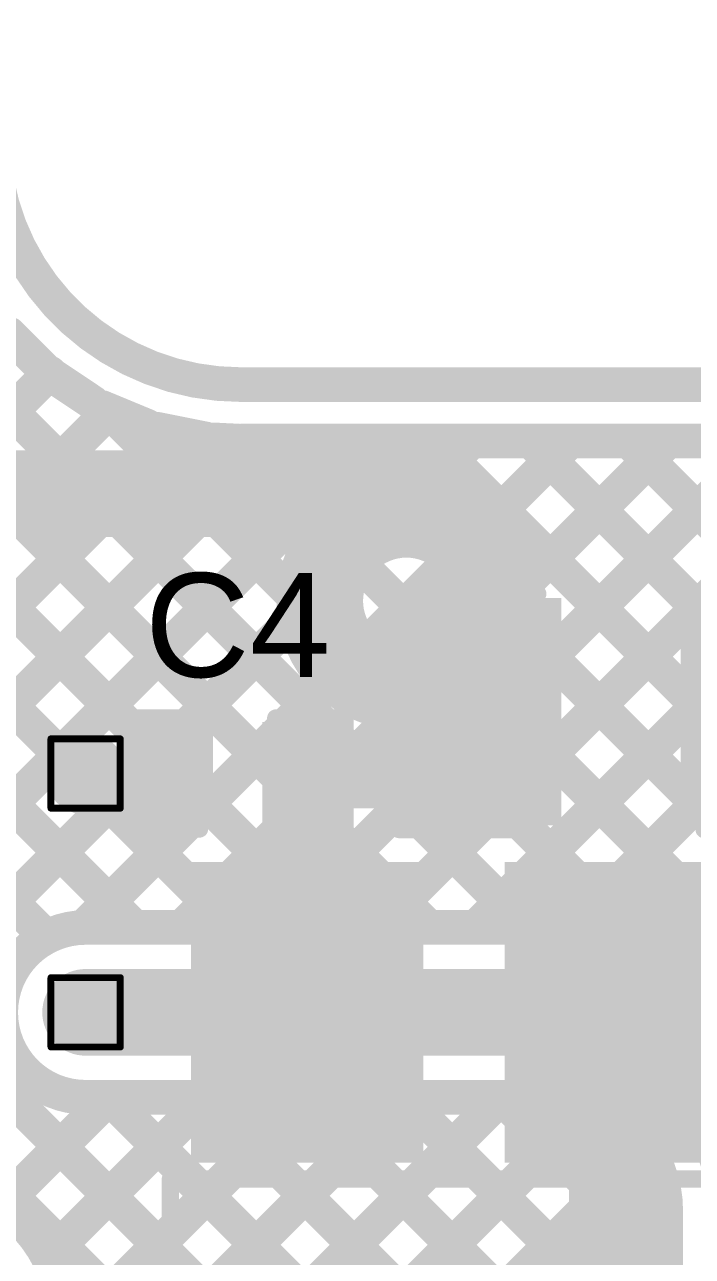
# Model space of a CAD drawing. Header units: inches. Extents: x 3 to 457, y -41 to 239.
# Drawn here: x 121.75 to 126.65, y 155.14 to 164.16 of the extents above; entities that cross this region are included whole.
import ezdxf

# ---------------------------------------------------------------- set-up
doc = ezdxf.new("R2010")
doc.units = ezdxf.units.IN
for name, color, linetype in [('Board Outline', 216, 'Continuous'), ('Bottom Layer', 5, 'Continuous'), ('Drill Drawing', 1, 'Continuous'), ('Fabrication', 76, 'Continuous'), ('Top Layer', 1, 'Continuous'), ('Top Overlay', 2, 'Continuous'), ('Top Paste', 8, 'Continuous'), ('Top Solder', 216, 'Continuous'), ('Via Holes', 16, 'Continuous')]:
    doc.layers.add(name, color=color, linetype=linetype)
doc.styles.add('Arial', font='', dxfattribs={"height": 0.2})
doc.styles.get('Arial').set_extended_font_data('Arial')

# ---------------------------------------------------------------- blocks, each defined once
blk = doc.blocks.new('SOT__223_114')
at = {"layer": 'Top Layer'}
for points in [[(-1.9, 4.05), (1.9, 4.05), (1.9, 2.05), (-1.9, 2.05)], [(-3.05, -2.05), (-1.55, -2.05), (-1.55, -4.05), (-3.05, -4.05)], [(-0.75, -2.05), (0.75, -2.05), (0.75, -4.05), (-0.75, -4.05)], [(1.55, -2.05), (3.05, -2.05), (3.05, -4.05), (1.55, -4.05)]]:
    blk.add_hatch(color=1, dxfattribs=at).paths.add_polyline_path(points)
at = {"layer": 'Top Paste'}
for points in [[(-1.9, 4.05), (1.9, 4.05), (1.9, 2.05), (-1.9, 2.05)], [(-3.05, -2.05), (-1.55, -2.05), (-1.55, -4.05), (-3.05, -4.05)], [(-0.75, -2.05), (0.75, -2.05), (0.75, -4.05), (-0.75, -4.05)], [(1.55, -2.05), (3.05, -2.05), (3.05, -4.05), (1.55, -4.05)]]:
    blk.add_hatch(color=8, dxfattribs=at).paths.add_polyline_path(points)
at = {"layer": 'Top Solder'}
for points in [[(-2.0016, 4.1516), (2.0016, 4.1516), (2.0016, 1.9484), (-2.0016, 1.9484)], [(-3.1516, -1.9484), (-1.4484, -1.9484), (-1.4484, -4.1516), (-3.1516, -4.1516)], [(-0.8516, -1.9484), (0.8516, -1.9484), (0.8516, -4.1516), (-0.8516, -4.1516)], [(1.4484, -1.9484), (3.1516, -1.9484), (3.1516, -4.1516), (1.4484, -4.1516)]]:
    blk.add_hatch(color=216, dxfattribs=at).paths.add_polyline_path(points)
at = {"layer": 'Top Overlay'}
for points in [[(3.302, 1.8034, 0.127, 0.127, 0), (-3.302, 1.8034, 0.127, 0.127, 0)], [(-3.302, 1.8034, 0.127, 0.127, 0), (-3.302, -1.8288, 0.127, 0.127, 0)], [(3.302, 1.8034, 0.127, 0.127, 0), (3.302, -1.8288, 0.127, 0.127, 0)], [(3.302, -1.8288, 0.127, 0.127, 0), (-3.302, -1.8288, 0.127, 0.127, 0)], [(-3.2258, -3.0734, 0.2, 0.2, 0), (-3.3528, -2.9464, 0.2, 0.2, 0)], [(-3.3528, -2.9464, 0.2, 0.2, 0), (-3.3528, -3.2004, 0.2, 0.2, 0)], [(-3.2258, -3.0734, 0.2, 0.2, 0), (-3.3528, -3.2004, 0.2, 0.2, 0)]]:
    blk.add_lwpolyline(points, format="xyseb", dxfattribs=at)
for points in [[(-3.3338, 1.8034, 0.0635, 0.0635, 1), (-3.2702, 1.8034, 0.0635, 0.0635, 1)], [(-3.3338, 1.8034, 0.0635, 0.0635, 1), (-3.2702, 1.8034, 0.0635, 0.0635, 1)], [(3.2702, 1.8034, 0.0635, 0.0635, 1), (3.3338, 1.8034, 0.0635, 0.0635, 1)], [(3.2702, 1.8034, 0.0635, 0.0635, 1), (3.3338, 1.8034, 0.0635, 0.0635, 1)], [(-3.3338, -1.8288, 0.0635, 0.0635, 1), (-3.2702, -1.8288, 0.0635, 0.0635, 1)], [(-3.3338, -1.8288, 0.0635, 0.0635, 1), (-3.2702, -1.8288, 0.0635, 0.0635, 1)], [(3.2702, -1.8288, 0.0635, 0.0635, 1), (3.3338, -1.8288, 0.0635, 0.0635, 1)], [(3.2702, -1.8288, 0.0635, 0.0635, 1), (3.3338, -1.8288, 0.0635, 0.0635, 1)], [(-3.4028, -2.9464, 0.1, 0.1, 1), (-3.3028, -2.9464, 0.1, 0.1, 1)], [(-3.4028, -2.9464, 0.1, 0.1, 1), (-3.3028, -2.9464, 0.1, 0.1, 1)], [(-3.2758, -3.0734, 0.1, 0.1, 1), (-3.1758, -3.0734, 0.1, 0.1, 1)], [(-3.2758, -3.0734, 0.1, 0.1, 1), (-3.1758, -3.0734, 0.1, 0.1, 1)], [(-3.4028, -3.2004, 0.1, 0.1, 1), (-3.3028, -3.2004, 0.1, 0.1, 1)], [(-3.4028, -3.2004, 0.1, 0.1, 1), (-3.3028, -3.2004, 0.1, 0.1, 1)]]:
    blk.add_lwpolyline(points, format="xyseb", close=True, dxfattribs=at)
blk = doc.blocks.new('____0402_300')
at = {"layer": 'Top Layer'}
for points in [[(-0.6985, -0.3175), (-0.6985, 0.3175), (-0.2413, 0.3175), (-0.2413, -0.3175)], [(0.2413, -0.3175), (0.2413, 0.3175), (0.6985, 0.3175), (0.6985, -0.3175)]]:
    blk.add_hatch(color=1, dxfattribs=at).paths.add_polyline_path(points)
at = {"layer": 'Top Paste'}
for points in [[(-0.6985, -0.3175), (-0.6985, 0.3175), (-0.2413, 0.3175), (-0.2413, -0.3175)], [(0.2413, -0.3175), (0.2413, 0.3175), (0.6985, 0.3175), (0.6985, -0.3175)]]:
    blk.add_hatch(color=8, dxfattribs=at).paths.add_polyline_path(points)
at = {"layer": 'Top Solder'}
for points in [[(-0.7585, -0.3775), (-0.7585, 0.3775), (-0.1813, 0.3775), (-0.1813, -0.3775)], [(0.1813, -0.3775), (0.1813, 0.3775), (0.7585, 0.3775), (0.7585, -0.3775)]]:
    blk.add_hatch(color=216, dxfattribs=at).paths.add_polyline_path(points)
at = {"layer": 'Top Overlay'}
for points in [[(-0.7874, -0.4064, 0.127, 0.127, 0), (-0.7874, 0.4064, 0.127, 0.127, 0)], [(-0.7874, 0.4064, 0.127, 0.127, 0), (-0.2794, 0.4064, 0.127, 0.127, 0)], [(0.2794, 0.4064, 0.127, 0.127, 0), (0.7874, 0.4064, 0.127, 0.127, 0)], [(0.7874, -0.4064, 0.127, 0.127, 0), (0.7874, 0.4064, 0.127, 0.127, 0)], [(-0.7874, -0.4064, 0.127, 0.127, 0), (-0.2794, -0.4064, 0.127, 0.127, 0)], [(0.2794, -0.4064, 0.127, 0.127, 0), (0.7874, -0.4064, 0.127, 0.127, 0)]]:
    blk.add_lwpolyline(points, format="xyseb", dxfattribs=at)
for points in [[(-0.8191, 0.4064, 0.0635, 0.0635, 1), (-0.7556, 0.4064, 0.0635, 0.0635, 1)], [(-0.8191, 0.4064, 0.0635, 0.0635, 1), (-0.7556, 0.4064, 0.0635, 0.0635, 1)], [(-0.3111, 0.4064, 0.0635, 0.0635, 1), (-0.2477, 0.4064, 0.0635, 0.0635, 1)], [(0.2477, 0.4064, 0.0635, 0.0635, 1), (0.3111, 0.4064, 0.0635, 0.0635, 1)], [(0.7556, 0.4064, 0.0635, 0.0635, 1), (0.8191, 0.4064, 0.0635, 0.0635, 1)], [(0.7556, 0.4064, 0.0635, 0.0635, 1), (0.8191, 0.4064, 0.0635, 0.0635, 1)], [(-0.8191, -0.4064, 0.0635, 0.0635, 1), (-0.7556, -0.4064, 0.0635, 0.0635, 1)], [(-0.8191, -0.4064, 0.0635, 0.0635, 1), (-0.7556, -0.4064, 0.0635, 0.0635, 1)], [(-0.3111, -0.4064, 0.0635, 0.0635, 1), (-0.2477, -0.4064, 0.0635, 0.0635, 1)], [(0.2477, -0.4064, 0.0635, 0.0635, 1), (0.3111, -0.4064, 0.0635, 0.0635, 1)], [(0.7556, -0.4064, 0.0635, 0.0635, 1), (0.8191, -0.4064, 0.0635, 0.0635, 1)], [(0.7556, -0.4064, 0.0635, 0.0635, 1), (0.8191, -0.4064, 0.0635, 0.0635, 1)]]:
    blk.add_lwpolyline(points, format="xyseb", close=True, dxfattribs=at)
blk = doc.blocks.new('C___0805_301')
at = {"layer": 'Top Layer'}
for points in [[(-1.524, 0.762), (-0.508, 0.762), (-0.508, -0.762), (-1.524, -0.762)], [(0.508, 0.762), (1.524, 0.762), (1.524, -0.762), (0.508, -0.762)]]:
    blk.add_hatch(color=1, dxfattribs=at).paths.add_polyline_path(points)
at = {"layer": 'Top Paste'}
for points in [[(-1.524, 0.762), (-0.508, 0.762), (-0.508, -0.762), (-1.524, -0.762)], [(0.508, 0.762), (1.524, 0.762), (1.524, -0.762), (0.508, -0.762)]]:
    blk.add_hatch(color=8, dxfattribs=at).paths.add_polyline_path(points)
at = {"layer": 'Top Solder'}
for points in [[(-1.594, 0.832), (-0.438, 0.832), (-0.438, -0.832), (-1.594, -0.832)], [(0.438, 0.832), (1.594, 0.832), (1.594, -0.832), (0.438, -0.832)]]:
    blk.add_hatch(color=216, dxfattribs=at).paths.add_polyline_path(points)
at = {"layer": 'Top Overlay'}
for points in [[(-1.6256, -0.8636, 0.127, 0.127, 0), (-1.6256, 0.8636, 0.127, 0.127, 0)], [(-1.6256, 0.8636, 0.127, 0.127, 0), (-0.6096, 0.8636, 0.127, 0.127, 0)], [(0.6096, 0.8636, 0.127, 0.127, 0), (1.6256, 0.8636, 0.127, 0.127, 0)], [(1.6256, -0.8636, 0.127, 0.127, 0), (1.6256, 0.8636, 0.127, 0.127, 0)], [(-1.6256, -0.8636, 0.127, 0.127, 0), (-0.6096, -0.8636, 0.127, 0.127, 0)], [(0.6096, -0.8636, 0.127, 0.127, 0), (1.6256, -0.8636, 0.127, 0.127, 0)]]:
    blk.add_lwpolyline(points, format="xyseb", dxfattribs=at)
for points in [[(-1.6574, 0.8636, 0.0635, 0.0635, 1), (-1.5938, 0.8636, 0.0635, 0.0635, 1)], [(-1.6574, 0.8636, 0.0635, 0.0635, 1), (-1.5938, 0.8636, 0.0635, 0.0635, 1)], [(-0.6413, 0.8636, 0.0635, 0.0635, 1), (-0.5778, 0.8636, 0.0635, 0.0635, 1)], [(0.5778, 0.8636, 0.0635, 0.0635, 1), (0.6413, 0.8636, 0.0635, 0.0635, 1)], [(1.5938, 0.8636, 0.0635, 0.0635, 1), (1.6574, 0.8636, 0.0635, 0.0635, 1)], [(1.5938, 0.8636, 0.0635, 0.0635, 1), (1.6574, 0.8636, 0.0635, 0.0635, 1)], [(-1.6574, -0.8636, 0.0635, 0.0635, 1), (-1.5938, -0.8636, 0.0635, 0.0635, 1)], [(-1.6574, -0.8636, 0.0635, 0.0635, 1), (-1.5938, -0.8636, 0.0635, 0.0635, 1)], [(-0.6413, -0.8636, 0.0635, 0.0635, 1), (-0.5778, -0.8636, 0.0635, 0.0635, 1)], [(0.5778, -0.8636, 0.0635, 0.0635, 1), (0.6413, -0.8636, 0.0635, 0.0635, 1)], [(1.5938, -0.8636, 0.0635, 0.0635, 1), (1.6574, -0.8636, 0.0635, 0.0635, 1)], [(1.5938, -0.8636, 0.0635, 0.0635, 1), (1.6574, -0.8636, 0.0635, 0.0635, 1)]]:
    blk.add_lwpolyline(points, format="xyseb", close=True, dxfattribs=at)

msp = doc.modelspace()

# ---------------------------------------------------------------- hatches: boundary and pattern name
at = {"layer": 'Bottom Layer'}
h = msp.add_hatch(color=5, dxfattribs=at)
edge = h.paths.add_edge_path()
edge.add_arc((122.1994, 158.6751), 0.3, 0, 360)
h = msp.add_hatch(color=5, dxfattribs=at)
edge = h.paths.add_edge_path()
edge.add_arc((122.1994, 156.9249), 0.3, 0, 360)
at = {"layer": 'Top Layer'}
h = msp.add_hatch(color=1, dxfattribs=at)
edge = h.paths.add_edge_path()
edge.add_arc((122.1994, 158.6751), 0.3, 0, 360)
h = msp.add_hatch(color=1, dxfattribs=at)
edge = h.paths.add_edge_path()
edge.add_arc((122.1994, 156.9249), 0.3, 0, 360)
at = {"layer": 'Via Holes'}
h = msp.add_hatch(color=7, dxfattribs=at)
edge = h.paths.add_edge_path()
edge.add_arc((122.1994, 158.6751), 0.15, 0, 360)
h = msp.add_hatch(color=7, dxfattribs=at)
edge = h.paths.add_edge_path()
edge.add_arc((122.1994, 156.9249), 0.15, 0, 360)

# ---------------------------------------------------------------- linework, layer by layer
at = {"layer": 'Board Outline'}
for points in [[(123.3351, 161.525, 0.127, 0.127, -0.414214), (121.5186, 163.3415, 0.127, 0.127, 0)], [(123.3351, 161.525, 0.127, 0.127, 0), (127.9761, 161.525, 0.127, 0.127, 0)]]:
    msp.add_lwpolyline(points, format="xyseb", dxfattribs=at)
msp.add_lwpolyline([(123.3033, 161.525, 0.0635, 0.0635, 1), (123.3668, 161.525, 0.0635, 0.0635, 1)], format="xyseb", close=True, dxfattribs=at)
msp.add_lwpolyline([(123.3033, 161.525, 0.0635, 0.0635, 1), (123.3668, 161.525, 0.0635, 0.0635, 1)], format="xyseb", close=True, dxfattribs=at)
at = {"layer": 'Bottom Layer'}
for points in [[(109.0935, 168.14, 0.254, 0.254, 0), (126.4502, 150.7834, 0.254, 0.254, 0)], [(109.8119, 168.14, 0.254, 0.254, 0), (126.4502, 151.5018, 0.254, 0.254, 0)], [(111.2488, 168.14, 0.254, 0.254, 0), (121.912, 157.4768, 0.254, 0.254, 0)], [(111.9672, 168.14, 0.254, 0.254, 0), (122.5601, 157.5472, 0.254, 0.254, 0)], [(112.6856, 168.14, 0.254, 0.254, 0), (123.2785, 157.5472, 0.254, 0.254, 0)], [(113.4041, 168.14, 0.254, 0.254, 0), (123.9969, 157.5472, 0.254, 0.254, 0)], [(114.1225, 168.14, 0.254, 0.254, 0), (124.7153, 157.5472, 0.254, 0.254, 0)], [(114.8409, 168.14, 0.254, 0.254, 0), (125.4337, 157.5472, 0.254, 0.254, 0)], [(121.6379, 161.8961, 0.254, 0.254, 0), (121.8897, 161.6443, 0.254, 0.254, 0)], [(116.0274, 155.702, 0.254, 0.254, 0), (121.9353, 161.61, 0.254, 0.254, 0)], [(121.9525, 161.5928, 0.254, 0.254, 0), (122.2486, 161.395, 0.254, 0.254, 0)], [(122.3202, 161.3567, 0.254, 0.254, 0), (122.6492, 161.2204, 0.254, 0.254, 0)], [(116.7458, 155.702, 0.254, 0.254, 0), (122.377, 161.3332, 0.254, 0.254, 0)], [(122.3586, 161.3408, 0.254, 0.254, 0), (126.2498, 157.4496, 0.254, 0.254, 0)], [(122.727, 161.1968, 0.254, 0.254, 0), (123.0762, 161.1273, 0.254, 0.254, 0)], [(117.4642, 155.702, 0.254, 0.254, 0), (122.9205, 161.1583, 0.254, 0.254, 0)], [(118.1826, 155.702, 0.254, 0.254, 0), (123.5913, 161.1106, 0.254, 0.254, 0)], [(118.9011, 155.702, 0.254, 0.254, 0), (124.3097, 161.1106, 0.254, 0.254, 0)], [(119.6195, 155.702, 0.254, 0.254, 0), (125.0281, 161.1106, 0.254, 0.254, 0)], [(122.1829, 157.547, 0.254, 0.254, 0), (125.7466, 161.1106, 0.254, 0.254, 0)], [(122.9015, 157.5472, 0.254, 0.254, 0), (126.465, 161.1106, 0.254, 0.254, 0)], [(123.1367, 161.1199, 0.254, 0.254, 0), (123.3148, 161.1111, 0.254, 0.254, 0)], [(123.3062, 161.1116, 0.254, 0.254, 0), (130.1013, 154.3165, 0.254, 0.254, 0)], [(123.3351, 161.1106, 0.254, 0.254, 0), (127.9761, 161.1107, 0.254, 0.254, 0)], [(123.6199, 157.5472, 0.254, 0.254, 0), (127.1834, 161.1106, 0.254, 0.254, 0)], [(124.0256, 161.1106, 0.254, 0.254, 0), (130.1013, 155.0349, 0.254, 0.254, 0)], [(124.3384, 157.5472, 0.254, 0.254, 0), (127.9018, 161.1107, 0.254, 0.254, 0)], [(124.744, 161.1106, 0.254, 0.254, 0), (130.1013, 155.7533, 0.254, 0.254, 0)], [(125.4624, 161.1106, 0.254, 0.254, 0), (130.1013, 156.4717, 0.254, 0.254, 0)], [(126.1808, 161.1106, 0.254, 0.254, 0), (130.1013, 157.1902, 0.254, 0.254, 0)], [(125.0568, 157.5472, 0.254, 0.254, 0), (128.5481, 161.0385, 0.254, 0.254, 0)], [(125.7699, 157.5418, 0.254, 0.254, 0), (129.051, 160.823, 0.254, 0.254, 0)], [(126.3582, 157.4117, 0.254, 0.254, 0), (129.4566, 160.5102, 0.254, 0.254, 0)], [(122.1994, 156.3026, 0.254, 0.254, -1), (122.1994, 157.5472, 0.254, 0.254, 0)], [(122.1994, 157.5472, 0.254, 0.254, 0), (125.621, 157.5472, 0.254, 0.254, 0)], [(125.621, 157.5472, 0.254, 0.254, -0.414214), (127.6948, 155.4734, 0.254, 0.254, 0)], [(122.1994, 156.9249, 0.635, 0.635, 0), (125.621, 156.9249, 0.635, 0.635, 0)], [(125.621, 156.9249, 0.635, 0.635, -0.414214), (127.0725, 155.4734, 0.635, 0.635, 0)], [(121.0538, 155.6995, 0.254, 0.254, 0), (121.8011, 156.4468, 0.254, 0.254, 0)], [(121.586, 155.5133, 0.254, 0.254, 0), (122.3753, 156.3026, 0.254, 0.254, 0)], [(121.9239, 155.1327, 0.254, 0.254, 0), (123.0938, 156.3026, 0.254, 0.254, 0)], [(122.047, 154.5374, 0.254, 0.254, 0), (123.8122, 156.3026, 0.254, 0.254, 0)], [(122.047, 153.1006, 0.254, 0.254, 0), (125.249, 156.3026, 0.254, 0.254, 0)], [(122.047, 153.819, 0.254, 0.254, 0), (124.5306, 156.3026, 0.254, 0.254, 0)], [(122.1994, 156.3026, 0.254, 0.254, 0), (125.621, 156.3026, 0.254, 0.254, 0)], [(122.3678, 156.3026, 0.254, 0.254, 0), (126.4502, 152.2202, 0.254, 0.254, 0)], [(123.0862, 156.3026, 0.254, 0.254, 0), (126.4502, 152.9386, 0.254, 0.254, 0)], [(123.8047, 156.3026, 0.254, 0.254, 0), (126.4502, 153.657, 0.254, 0.254, 0)], [(124.5231, 156.3026, 0.254, 0.254, 0), (126.4502, 154.3755, 0.254, 0.254, 0)], [(125.2415, 156.3026, 0.254, 0.254, 0), (126.4502, 155.0939, 0.254, 0.254, 0)], [(125.621, 156.3026, 0.254, 0.254, -0.414214), (126.4502, 155.4734, 0.254, 0.254, 0)], [(122.047, 152.3821, 0.254, 0.254, 0), (125.914, 156.2491, 0.254, 0.254, 0)], [(126.1534, 156.1091, 0.254, 0.254, 0), (126.2567, 156.0058, 0.254, 0.254, 0)], [(122.047, 151.6637, 0.254, 0.254, 0), (126.3132, 155.9299, 0.254, 0.254, 0)], [(120.9802, 155.702, 0.254, 0.254, -0.414214), (122.047, 154.6352, 0.254, 0.254, 0)], [(126.4502, 140.2167, 0.254, 0.254, 0), (126.4502, 155.4734, 0.254, 0.254, 0)], [(122.1692, 151.0675, 0.254, 0.254, 0), (126.4502, 155.3485, 0.254, 0.254, 0)]]:
    msp.add_lwpolyline(points, format="xyseb", dxfattribs=at)
for points in [[(121.5744, 161.8961, 0.127, 0.127, 1), (121.7014, 161.8961, 0.127, 0.127, 1)], [(121.8262, 161.6443, 0.127, 0.127, 1), (121.9532, 161.6443, 0.127, 0.127, 1)], [(121.8718, 161.61, 0.127, 0.127, 1), (121.9988, 161.61, 0.127, 0.127, 1)], [(121.889, 161.5928, 0.127, 0.127, 1), (122.016, 161.5928, 0.127, 0.127, 1)], [(122.1851, 161.395, 0.127, 0.127, 1), (122.3121, 161.395, 0.127, 0.127, 1)], [(122.2567, 161.3567, 0.127, 0.127, 1), (122.3837, 161.3567, 0.127, 0.127, 1)], [(122.2951, 161.3408, 0.127, 0.127, 1), (122.4221, 161.3408, 0.127, 0.127, 1)], [(122.3135, 161.3332, 0.127, 0.127, 1), (122.4405, 161.3332, 0.127, 0.127, 1)], [(122.5857, 161.2204, 0.127, 0.127, 1), (122.7127, 161.2204, 0.127, 0.127, 1)], [(122.6635, 161.1968, 0.127, 0.127, 1), (122.7905, 161.1968, 0.127, 0.127, 1)], [(122.857, 161.1583, 0.127, 0.127, 1), (122.984, 161.1583, 0.127, 0.127, 1)], [(123.0127, 161.1273, 0.127, 0.127, 1), (123.1397, 161.1273, 0.127, 0.127, 1)], [(123.0732, 161.1199, 0.127, 0.127, 1), (123.2002, 161.1199, 0.127, 0.127, 1)], [(123.2427, 161.1116, 0.127, 0.127, 1), (123.3697, 161.1116, 0.127, 0.127, 1)], [(123.2513, 161.1111, 0.127, 0.127, 1), (123.3783, 161.1111, 0.127, 0.127, 1)], [(123.2716, 161.1106, 0.127, 0.127, 1), (123.3986, 161.1106, 0.127, 0.127, 1)], [(123.5278, 161.1106, 0.127, 0.127, 1), (123.6548, 161.1106, 0.127, 0.127, 1)], [(123.9621, 161.1106, 0.127, 0.127, 1), (124.0891, 161.1106, 0.127, 0.127, 1)], [(124.2462, 161.1106, 0.127, 0.127, 1), (124.3732, 161.1106, 0.127, 0.127, 1)], [(124.6805, 161.1106, 0.127, 0.127, 1), (124.8075, 161.1106, 0.127, 0.127, 1)], [(124.9646, 161.1106, 0.127, 0.127, 1), (125.0916, 161.1106, 0.127, 0.127, 1)], [(125.3989, 161.1106, 0.127, 0.127, 1), (125.5259, 161.1106, 0.127, 0.127, 1)], [(125.6831, 161.1106, 0.127, 0.127, 1), (125.8101, 161.1106, 0.127, 0.127, 1)], [(126.1173, 161.1106, 0.127, 0.127, 1), (126.2443, 161.1106, 0.127, 0.127, 1)], [(126.4015, 161.1106, 0.127, 0.127, 1), (126.5285, 161.1106, 0.127, 0.127, 1)], [(121.8485, 157.4768, 0.127, 0.127, 1), (121.9755, 157.4768, 0.127, 0.127, 1)], [(122.1194, 157.547, 0.127, 0.127, 1), (122.2464, 157.547, 0.127, 0.127, 1)], [(122.1359, 157.5472, 0.127, 0.127, 1), (122.2629, 157.5472, 0.127, 0.127, 1)], [(122.1359, 157.5472, 0.127, 0.127, 1), (122.2629, 157.5472, 0.127, 0.127, 1)], [(122.4966, 157.5472, 0.127, 0.127, 1), (122.6236, 157.5472, 0.127, 0.127, 1)], [(122.838, 157.5472, 0.127, 0.127, 1), (122.965, 157.5472, 0.127, 0.127, 1)], [(123.215, 157.5472, 0.127, 0.127, 1), (123.342, 157.5472, 0.127, 0.127, 1)], [(123.5564, 157.5472, 0.127, 0.127, 1), (123.6834, 157.5472, 0.127, 0.127, 1)], [(123.9334, 157.5472, 0.127, 0.127, 1), (124.0604, 157.5472, 0.127, 0.127, 1)], [(124.2749, 157.5472, 0.127, 0.127, 1), (124.4019, 157.5472, 0.127, 0.127, 1)], [(124.6518, 157.5472, 0.127, 0.127, 1), (124.7788, 157.5472, 0.127, 0.127, 1)], [(124.9933, 157.5472, 0.127, 0.127, 1), (125.1203, 157.5472, 0.127, 0.127, 1)], [(125.3702, 157.5472, 0.127, 0.127, 1), (125.4972, 157.5472, 0.127, 0.127, 1)], [(125.5575, 157.5472, 0.127, 0.127, 1), (125.6845, 157.5472, 0.127, 0.127, 1)], [(125.5575, 157.5472, 0.127, 0.127, 1), (125.6845, 157.5472, 0.127, 0.127, 1)], [(125.7064, 157.5418, 0.127, 0.127, 1), (125.8334, 157.5418, 0.127, 0.127, 1)], [(126.1863, 157.4496, 0.127, 0.127, 1), (126.3133, 157.4496, 0.127, 0.127, 1)], [(126.2947, 157.4117, 0.127, 0.127, 1), (126.4217, 157.4117, 0.127, 0.127, 1)], [(122.0406, 156.9249, 0.3175, 0.3175, 1), (122.3581, 156.9249, 0.3175, 0.3175, 1)], [(125.4623, 156.9249, 0.3175, 0.3175, 1), (125.7798, 156.9249, 0.3175, 0.3175, 1)], [(125.4623, 156.9249, 0.3175, 0.3175, 1), (125.7798, 156.9249, 0.3175, 0.3175, 1)], [(121.7376, 156.4468, 0.127, 0.127, 1), (121.8646, 156.4468, 0.127, 0.127, 1)], [(122.1359, 156.3026, 0.127, 0.127, 1), (122.2629, 156.3026, 0.127, 0.127, 1)], [(122.1359, 156.3026, 0.127, 0.127, 1), (122.2629, 156.3026, 0.127, 0.127, 1)], [(122.3043, 156.3026, 0.127, 0.127, 1), (122.4313, 156.3026, 0.127, 0.127, 1)], [(122.3118, 156.3026, 0.127, 0.127, 1), (122.4388, 156.3026, 0.127, 0.127, 1)], [(123.0227, 156.3026, 0.127, 0.127, 1), (123.1497, 156.3026, 0.127, 0.127, 1)], [(123.0303, 156.3026, 0.127, 0.127, 1), (123.1573, 156.3026, 0.127, 0.127, 1)], [(123.7412, 156.3026, 0.127, 0.127, 1), (123.8682, 156.3026, 0.127, 0.127, 1)], [(123.7487, 156.3026, 0.127, 0.127, 1), (123.8757, 156.3026, 0.127, 0.127, 1)], [(124.4596, 156.3026, 0.127, 0.127, 1), (124.5866, 156.3026, 0.127, 0.127, 1)], [(124.4671, 156.3026, 0.127, 0.127, 1), (124.5941, 156.3026, 0.127, 0.127, 1)], [(125.178, 156.3026, 0.127, 0.127, 1), (125.305, 156.3026, 0.127, 0.127, 1)], [(125.1855, 156.3026, 0.127, 0.127, 1), (125.3125, 156.3026, 0.127, 0.127, 1)], [(125.5575, 156.3026, 0.127, 0.127, 1), (125.6845, 156.3026, 0.127, 0.127, 1)], [(125.5575, 156.3026, 0.127, 0.127, 1), (125.6845, 156.3026, 0.127, 0.127, 1)], [(125.8505, 156.2491, 0.127, 0.127, 1), (125.9775, 156.2491, 0.127, 0.127, 1)], [(126.0899, 156.1091, 0.127, 0.127, 1), (126.2169, 156.1091, 0.127, 0.127, 1)], [(126.1932, 156.0058, 0.127, 0.127, 1), (126.3202, 156.0058, 0.127, 0.127, 1)], [(126.2497, 155.9299, 0.127, 0.127, 1), (126.3767, 155.9299, 0.127, 0.127, 1)], [(126.3867, 155.4734, 0.127, 0.127, 1), (126.5137, 155.4734, 0.127, 0.127, 1)], [(126.3867, 155.4734, 0.127, 0.127, 1), (126.5137, 155.4734, 0.127, 0.127, 1)], [(126.3867, 155.3485, 0.127, 0.127, 1), (126.5137, 155.3485, 0.127, 0.127, 1)], [(121.8604, 155.1327, 0.127, 0.127, 1), (121.9874, 155.1327, 0.127, 0.127, 1)], [(126.3867, 155.0939, 0.127, 0.127, 1), (126.5137, 155.0939, 0.127, 0.127, 1)]]:
    msp.add_lwpolyline(points, format="xyseb", close=True, dxfattribs=at)
at = {"layer": 'Drill Drawing'}
for points in [[(121.9454, 158.9291, 0.0508, 0.0508, 0), (122.4534, 158.9291, 0.0508, 0.0508, 0)], [(121.9454, 158.4211, 0.0508, 0.0508, 0), (121.9454, 158.9291, 0.0508, 0.0508, 0)], [(122.4534, 158.4211, 0.0508, 0.0508, 0), (122.4534, 158.9291, 0.0508, 0.0508, 0)], [(121.9454, 158.4211, 0.0508, 0.0508, 0), (122.4534, 158.4211, 0.0508, 0.0508, 0)], [(121.9454, 157.1789, 0.0508, 0.0508, 0), (122.4534, 157.1789, 0.0508, 0.0508, 0)], [(121.9454, 156.6709, 0.0508, 0.0508, 0), (121.9454, 157.1789, 0.0508, 0.0508, 0)], [(122.4534, 156.6709, 0.0508, 0.0508, 0), (122.4534, 157.1789, 0.0508, 0.0508, 0)], [(121.9454, 156.6709, 0.0508, 0.0508, 0), (122.4534, 156.6709, 0.0508, 0.0508, 0)]]:
    msp.add_lwpolyline(points, format="xyseb", dxfattribs=at)
for points in [[(121.9327, 158.9291, 0.0254, 0.0254, 1), (121.9581, 158.9291, 0.0254, 0.0254, 1)], [(121.9327, 158.9291, 0.0254, 0.0254, 1), (121.9581, 158.9291, 0.0254, 0.0254, 1)], [(122.4407, 158.9291, 0.0254, 0.0254, 1), (122.4661, 158.9291, 0.0254, 0.0254, 1)], [(122.4407, 158.9291, 0.0254, 0.0254, 1), (122.4661, 158.9291, 0.0254, 0.0254, 1)], [(121.9327, 158.4211, 0.0254, 0.0254, 1), (121.9581, 158.4211, 0.0254, 0.0254, 1)], [(121.9327, 158.4211, 0.0254, 0.0254, 1), (121.9581, 158.4211, 0.0254, 0.0254, 1)], [(122.4407, 158.4211, 0.0254, 0.0254, 1), (122.4661, 158.4211, 0.0254, 0.0254, 1)], [(122.4407, 158.4211, 0.0254, 0.0254, 1), (122.4661, 158.4211, 0.0254, 0.0254, 1)], [(121.9327, 157.1789, 0.0254, 0.0254, 1), (121.9581, 157.1789, 0.0254, 0.0254, 1)], [(121.9327, 157.1789, 0.0254, 0.0254, 1), (121.9581, 157.1789, 0.0254, 0.0254, 1)], [(122.4407, 157.1789, 0.0254, 0.0254, 1), (122.4661, 157.1789, 0.0254, 0.0254, 1)], [(122.4407, 157.1789, 0.0254, 0.0254, 1), (122.4661, 157.1789, 0.0254, 0.0254, 1)], [(121.9327, 156.6709, 0.0254, 0.0254, 1), (121.9581, 156.6709, 0.0254, 0.0254, 1)], [(121.9327, 156.6709, 0.0254, 0.0254, 1), (121.9581, 156.6709, 0.0254, 0.0254, 1)], [(122.4407, 156.6709, 0.0254, 0.0254, 1), (122.4661, 156.6709, 0.0254, 0.0254, 1)], [(122.4407, 156.6709, 0.0254, 0.0254, 1), (122.4661, 156.6709, 0.0254, 0.0254, 1)]]:
    msp.add_lwpolyline(points, format="xyseb", close=True, dxfattribs=at)
at = {"layer": 'Fabrication'}
for points in [[(123.3351, 161.525, 0.254, 0.254, -0.414214), (121.5186, 163.3415, 0.254, 0.254, 0)], [(123.3351, 161.525, 0.254, 0.254, 0), (127.9761, 161.525, 0.254, 0.254, 0)]]:
    msp.add_lwpolyline(points, format="xyseb", dxfattribs=at)
msp.add_lwpolyline([(123.2716, 161.525, 0.127, 0.127, 1), (123.3986, 161.525, 0.127, 0.127, 1)], format="xyseb", close=True, dxfattribs=at)
msp.add_lwpolyline([(123.2716, 161.525, 0.127, 0.127, 1), (123.3986, 161.525, 0.127, 0.127, 1)], format="xyseb", close=True, dxfattribs=at)
at = {"layer": 'Top Layer'}
for points in [[(121.1713, 160.7246, 0.635, 0.635, 0), (123.641, 160.7246, 0.635, 0.635, 0)], [(123.641, 160.7246, 0.635, 0.635, 0), (124.381, 160.7246, 0.635, 0.635, 0)], [(124.381, 160.7246, 0.635, 0.635, -0.398335), (125.185, 159.9633, 0.635, 0.635, 0)], [(125.1537, 159.5726, 0.635, 0.635, 0), (125.185, 159.9076, 0.635, 0.635, 0)], [(125.185, 159.9397, 0.635, 0.635, 0), (125.185, 159.9633, 0.635, 0.635, 0)], [(125.185, 159.9076, 0.635, 0.635, 0), (125.185, 159.9395, 0.635, 0.635, 0)], [(125.1063, 159.1281, 0.635, 0.635, 0), (125.1537, 159.5726, 0.635, 0.635, 0)], [(125.1063, 158.9291, 0.635, 0.635, 0), (125.1063, 159.1281, 0.635, 0.635, 0)], [(124.8523, 158.6751, 0.508, 0.508, 0), (125.1063, 158.9291, 0.508, 0.508, 0)], [(122.1994, 158.6751, 0.381, 0.381, 0), (122.8435, 158.6751, 0.381, 0.381, 0)], [(123.7801, 156.9672, 0.508, 0.508, 0), (123.7801, 158.6116, 0.508, 0.508, 0)], [(123.7833, 158.6751, 0.508, 0.508, 0), (124.8523, 158.6751, 0.508, 0.508, 0)], [(122.1994, 156.9249, 0.635, 0.635, 0), (123.8225, 156.9249, 0.635, 0.635, 0)], [(126.1225, 150.8249, 0.762, 0.762, 0), (126.1225, 156.9249, 0.762, 0.762, 0)], [(123.7801, 156.9672, 0.508, 0.508, 0), (123.8225, 156.9249, 0.508, 0.508, 0)]]:
    msp.add_lwpolyline(points, format="xyseb", dxfattribs=at)
for points in [[(123.4823, 160.7246, 0.3175, 0.3175, 1), (123.7998, 160.7246, 0.3175, 0.3175, 1)], [(123.4823, 160.7246, 0.3175, 0.3175, 1), (123.7998, 160.7246, 0.3175, 0.3175, 1)], [(124.2222, 160.7246, 0.3175, 0.3175, 1), (124.5397, 160.7246, 0.3175, 0.3175, 1)], [(124.2222, 160.7246, 0.3175, 0.3175, 1), (124.5397, 160.7246, 0.3175, 0.3175, 1)], [(125.185, 159.9396, 0.635, 0.635, 1), (123.915, 159.9396, 0.635, 0.635, 1)], [(123.7562, 159.9396, 0.3175, 0.3175, 1), (124.0737, 159.9396, 0.3175, 0.3175, 1)], [(125.0262, 159.9633, 0.3175, 0.3175, 1), (125.3437, 159.9633, 0.3175, 0.3175, 1)], [(125.0262, 159.9633, 0.3175, 0.3175, 1), (125.3437, 159.9633, 0.3175, 0.3175, 1)], [(125.0262, 159.9397, 0.3175, 0.3175, 1), (125.3437, 159.9397, 0.3175, 0.3175, 1)], [(125.0262, 159.9396, 0.3175, 0.3175, 1), (125.3437, 159.9396, 0.3175, 0.3175, 1)], [(125.0262, 159.9395, 0.3175, 0.3175, 1), (125.3437, 159.9395, 0.3175, 0.3175, 1)], [(125.0262, 159.9076, 0.3175, 0.3175, 1), (125.3437, 159.9076, 0.3175, 0.3175, 1)], [(125.0262, 159.9076, 0.3175, 0.3175, 1), (125.3437, 159.9076, 0.3175, 0.3175, 1)], [(124.995, 159.5726, 0.3175, 0.3175, 1), (125.3125, 159.5726, 0.3175, 0.3175, 1)], [(124.995, 159.5726, 0.3175, 0.3175, 1), (125.3125, 159.5726, 0.3175, 0.3175, 1)], [(124.9476, 159.1281, 0.3175, 0.3175, 1), (125.2651, 159.1281, 0.3175, 0.3175, 1)], [(124.9476, 159.1281, 0.3175, 0.3175, 1), (125.2651, 159.1281, 0.3175, 0.3175, 1)], [(124.9476, 158.9291, 0.3175, 0.3175, 1), (125.2651, 158.9291, 0.3175, 0.3175, 1)], [(124.9793, 158.9291, 0.254, 0.254, 1), (125.2333, 158.9291, 0.254, 0.254, 1)], [(122.1042, 158.6751, 0.1905, 0.1905, 1), (122.2947, 158.6751, 0.1905, 0.1905, 1)], [(122.7483, 158.6751, 0.1905, 0.1905, 1), (122.9388, 158.6751, 0.1905, 0.1905, 1)], [(123.6531, 158.6116, 0.254, 0.254, 1), (123.9071, 158.6116, 0.254, 0.254, 1)], [(123.6563, 158.6751, 0.254, 0.254, 1), (123.9103, 158.6751, 0.254, 0.254, 1)], [(124.7253, 158.6751, 0.254, 0.254, 1), (124.9793, 158.6751, 0.254, 0.254, 1)], [(124.7253, 158.6751, 0.254, 0.254, 1), (124.9793, 158.6751, 0.254, 0.254, 1)], [(122.0406, 156.9249, 0.3175, 0.3175, 1), (122.3581, 156.9249, 0.3175, 0.3175, 1)], [(123.6637, 156.9249, 0.3175, 0.3175, 1), (123.9812, 156.9249, 0.3175, 0.3175, 1)], [(125.932, 156.9249, 0.381, 0.381, 1), (126.313, 156.9249, 0.381, 0.381, 1)], [(123.6531, 156.9672, 0.254, 0.254, 1), (123.9071, 156.9672, 0.254, 0.254, 1)], [(123.6531, 156.9672, 0.254, 0.254, 1), (123.9071, 156.9672, 0.254, 0.254, 1)], [(123.6955, 156.9249, 0.254, 0.254, 1), (123.9495, 156.9249, 0.254, 0.254, 1)]]:
    msp.add_lwpolyline(points, format="xyseb", close=True, dxfattribs=at)

# ---------------------------------------------------------------- block references
for name, p in [('C___0805_301', (126.1223, 159.1281)), ('____0402_300', (123.3134, 158.6751))]:
    msp.add_blockref(name, p)
at = {"rotation": 180}
msp.add_blockref('SOT__223_114', (126.1225, 153.8749), dxfattribs=at)

# ---------------------------------------------------------------- texts
at = {"layer": 'Top Overlay', "style": 'Arial'}
msp.add_text('C4', height=0.762, dxfattribs=at).set_placement((122.6329, 159.3819))

doc.saveas('drawing.dxf')
